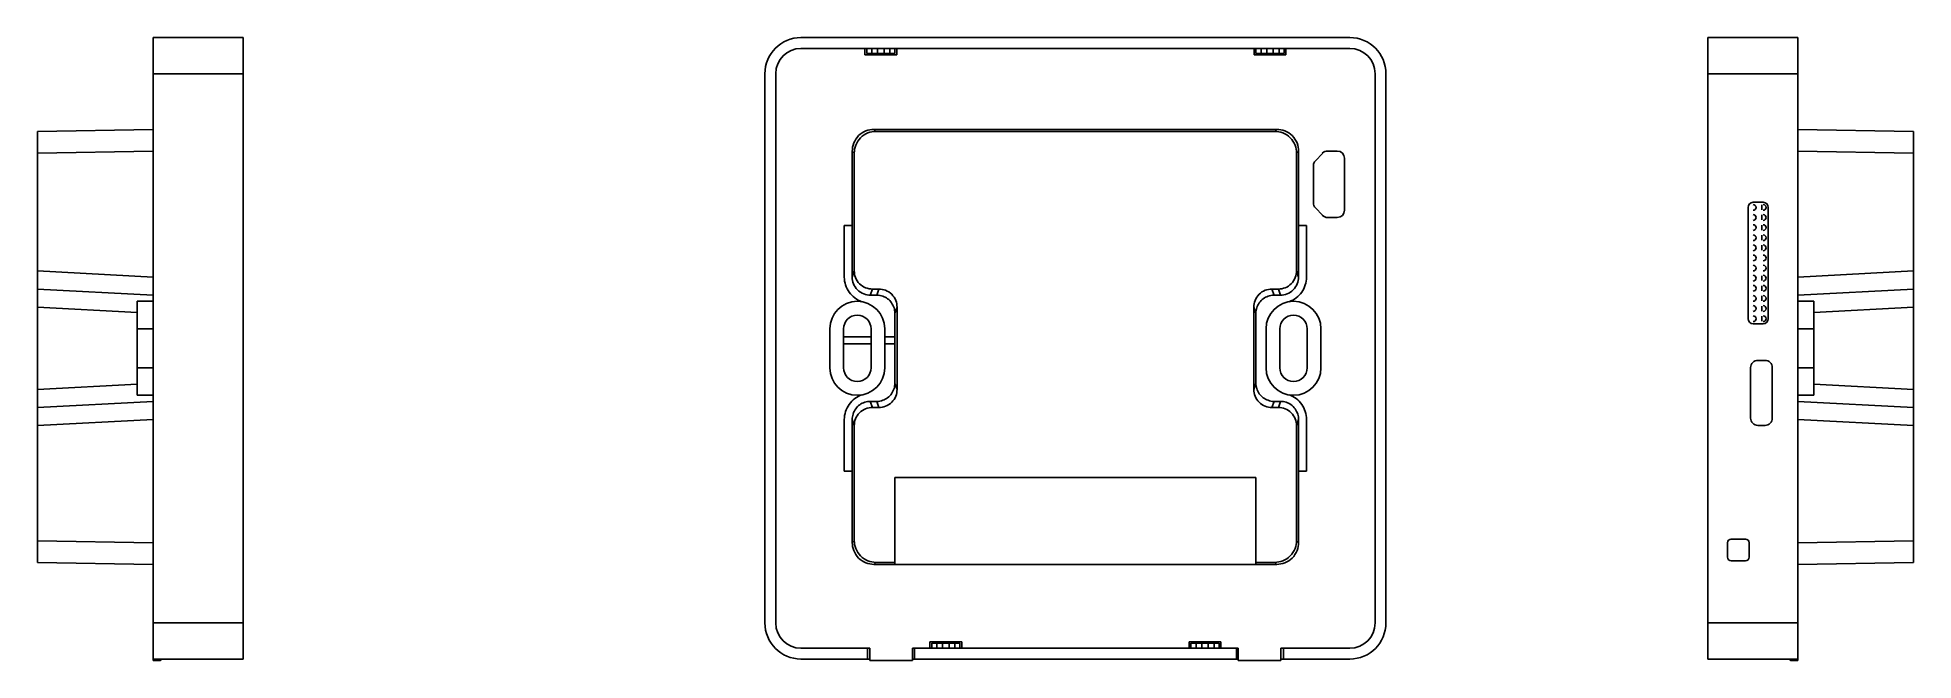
# Model space of a CAD drawing. Header units: millimetres. Extents: x 23 to 282, y 106 to 192.
import ezdxf

# ---------------------------------------------------------------- set-up
doc = ezdxf.new("R2010")
doc.units = ezdxf.units.MM
doc.header["$MEASUREMENT"] = 0

msp = doc.modelspace()

# ---------------------------------------------------------------- linework, layer by layer
at = {"color": 7, "linetype": 'Continuous', "lineweight": 25}
for p, q in [((38.72, 192.19), (51.22, 192.19)), ((38.72, 192.19), (38.72, 105.99)), ((51.22, 192.19), (51.22, 106.19)), ((128.44, 192.19), (204.44, 192.19)), ((204.44, 190.69), (128.44, 190.69)), ((137.29, 189.79), (137.29, 190.69)), ((137.29, 189.79), (141.69, 189.79)), ((137.54, 189.99), (137.54, 190.69)), ((137.54, 189.99), (141.44, 189.99)), ((138.24, 189.99), (138.24, 190.69)), ((139.04, 190.69), (139.04, 189.99)), ((139.94, 189.99), (139.94, 190.69)), ((140.74, 190.69), (140.74, 189.99)), ((141.44, 189.99), (141.44, 190.69)), ((141.69, 190.69), (141.69, 189.79)), ((191.19, 189.79), (191.19, 190.69)), ((191.19, 189.79), (195.59, 189.79)), ((191.44, 189.99), (191.44, 190.69)), ((195.34, 189.99), (191.44, 189.99)), ((192.14, 190.69), (192.14, 189.99)), ((192.94, 189.99), (192.94, 190.69)), ((193.84, 190.69), (193.84, 189.99)), ((194.64, 189.99), (194.64, 190.69)), ((195.34, 189.99), (195.34, 190.69)), ((195.59, 190.69), (195.59, 189.79)), ((253.99, 192.19), (266.49, 192.19)), ((253.99, 106.19), (253.99, 192.19)), ((266.49, 105.99), (266.49, 192.19)), ((51.22, 187.19), (38.72, 187.19)), ((123.44, 111.19), (123.44, 187.19)), ((124.94, 111.19), (124.94, 187.19)), ((207.94, 111.19), (207.94, 187.19)), ((209.44, 187.19), (209.44, 111.19)), ((266.49, 187.19), (253.99, 187.19)), ((38.72, 179.49), (22.72, 179.21)), ((138.54, 179.49), (138.82, 179.21)), ((138.54, 179.49), (194.34, 179.49)), ((194.34, 179.49), (194.06, 179.21)), ((266.49, 179.49), (282.49, 179.21)), ((138.82, 179.21), (194.06, 179.21)), ((22.72, 176.21), (38.72, 176.49)), ((22.72, 159.89), (22.72, 176.21)), ((135.82, 176.21), (135.54, 176.49)), ((135.54, 159.04), (135.54, 176.49)), ((135.82, 159.89), (135.82, 176.21)), ((197.06, 176.21), (197.34, 176.49)), ((197.06, 159.89), (197.06, 176.21)), ((197.34, 159.04), (197.34, 176.49)), ((199.4, 174.46), (199.4, 169.32)), ((200.64, 176.17), (199.67, 175.14)), ((202.7, 176.49), (201.36, 176.49)), ((203.7, 168.29), (203.7, 175.49)), ((282.49, 176.21), (266.49, 176.49)), ((282.49, 159.89), (282.49, 176.21)), ((261.69, 169.39), (260.29, 169.39)), ((261.49, 168.35), (261.49, 169.04)), ((199.67, 168.64), (200.64, 167.61)), ((201.36, 167.29), (202.7, 167.29)), ((259.59, 168.69), (259.59, 153.29)), ((261.49, 166.95), (261.49, 167.64)), ((262.39, 153.29), (262.39, 168.69)), ((134.44, 166.19), (135.54, 166.19)), ((134.44, 159.04), (134.44, 166.19)), ((198.44, 166.19), (197.34, 166.19)), ((198.44, 159.04), (198.44, 166.19)), ((261.49, 165.55), (261.49, 166.24)), ((261.49, 164.15), (261.49, 164.84)), ((261.49, 162.75), (261.49, 163.44)), ((38.72, 159.04), (22.72, 159.89)), ((135.54, 159.04), (135.82, 159.89)), ((197.34, 159.04), (197.06, 159.89)), ((261.49, 158.55), (261.49, 159.24)), ((266.49, 159.04), (282.49, 159.89)), ((22.72, 157.39), (38.72, 156.54)), ((138.32, 157.39), (138.04, 156.54)), ((138.94, 156.54), (138.04, 156.54)), ((139.24, 157.39), (138.32, 157.39)), ((138.94, 156.54), (139.24, 157.39)), ((193.94, 156.54), (193.64, 157.39)), ((193.64, 157.39), (194.56, 157.39)), ((193.94, 156.54), (194.84, 156.54)), ((194.56, 157.39), (194.84, 156.54)), ((261.49, 157.15), (261.49, 157.84)), ((261.49, 155.75), (261.49, 156.44)), ((282.49, 157.39), (266.49, 156.54)), ((22.72, 143.49), (22.72, 154.89)), ((22.72, 154.89), (36.52, 154.16)), ((38.72, 155.69), (36.52, 155.69)), ((36.52, 142.69), (36.52, 155.69)), ((141.74, 154.89), (141.44, 154.04)), ((141.44, 144.34), (141.44, 154.04)), ((141.74, 143.49), (141.74, 154.89)), ((191.14, 154.89), (191.44, 154.04)), ((191.14, 143.49), (191.14, 154.89)), ((191.44, 144.34), (191.44, 154.04)), ((261.49, 154.35), (261.49, 155.04)), ((261.49, 152.95), (261.49, 153.64)), ((268.69, 155.69), (266.49, 155.69)), ((268.69, 142.69), (268.69, 155.69)), ((282.49, 154.89), (268.69, 154.16)), ((282.49, 143.49), (282.49, 154.89)), ((36.52, 151.89), (38.72, 151.89)), ((132.44, 146.49), (132.44, 151.89)), ((134.34, 151.89), (134.34, 146.49)), ((134.34, 150.79), (138.14, 150.79)), ((138.14, 146.49), (138.14, 151.89)), ((140.04, 151.89), (140.04, 146.49)), ((140.04, 150.79), (141.44, 150.79)), ((192.84, 151.89), (192.84, 146.49)), ((194.74, 146.49), (194.74, 151.89)), ((198.54, 151.89), (198.54, 146.49)), ((200.44, 146.49), (200.44, 151.89)), ((260.29, 152.59), (261.69, 152.59)), ((268.69, 151.89), (266.49, 151.89)), ((138.14, 149.79), (134.34, 149.79)), ((141.44, 149.79), (140.04, 149.79)), ((36.52, 146.49), (38.72, 146.49)), ((268.69, 146.49), (266.49, 146.49)), ((36.52, 144.23), (22.72, 143.49)), ((141.44, 144.34), (141.74, 143.49)), ((191.44, 144.34), (191.14, 143.49)), ((268.69, 144.23), (282.49, 143.49)), ((38.72, 141.84), (22.72, 140.99)), ((36.52, 142.69), (38.72, 142.69)), ((138.04, 141.84), (138.32, 140.99)), ((138.04, 141.84), (138.94, 141.84)), ((138.32, 140.99), (139.24, 140.99)), ((139.24, 140.99), (138.94, 141.84)), ((193.64, 140.99), (193.94, 141.84)), ((194.56, 140.99), (193.64, 140.99)), ((194.84, 141.84), (193.94, 141.84)), ((194.84, 141.84), (194.56, 140.99)), ((268.69, 142.69), (266.49, 142.69)), ((266.49, 141.84), (282.49, 140.99)), ((22.72, 138.49), (38.72, 139.34)), ((22.72, 122.57), (22.72, 138.49)), ((134.44, 132.19), (134.44, 139.34)), ((135.54, 122.29), (135.54, 139.34)), ((135.82, 138.49), (135.54, 139.34)), ((135.82, 122.57), (135.82, 138.49)), ((197.06, 138.49), (197.34, 139.34)), ((197.06, 122.57), (197.06, 138.49)), ((197.34, 122.29), (197.34, 139.34)), ((198.44, 132.19), (198.44, 139.34)), ((282.49, 138.49), (266.49, 139.34)), ((282.49, 122.57), (282.49, 138.49)), ((135.54, 132.19), (134.44, 132.19)), ((191.44, 131.29), (141.44, 131.29)), ((141.44, 131.29), (141.44, 119.29)), ((191.44, 119.29), (191.44, 131.29)), ((197.34, 132.19), (198.44, 132.19)), ((38.72, 122.29), (22.72, 122.57)), ((135.54, 122.29), (135.82, 122.57)), ((197.34, 122.29), (197.06, 122.57)), ((266.49, 122.29), (282.49, 122.57)), ((22.72, 119.57), (38.72, 119.29)), ((138.82, 119.57), (138.54, 119.29)), ((141.44, 119.57), (138.82, 119.57)), ((194.06, 119.57), (191.44, 119.57)), ((194.06, 119.57), (194.34, 119.29)), ((282.49, 119.57), (266.49, 119.29)), ((138.54, 119.29), (194.34, 119.29)), ((38.72, 111.19), (51.22, 111.19)), ((253.99, 111.19), (266.49, 111.19)), ((137.97, 107.69), (128.44, 107.69)), ((137.64, 107.69), (137.64, 106.19)), ((137.97, 105.99), (137.97, 107.69)), ((143.87, 107.69), (189, 107.69)), ((143.87, 105.99), (143.87, 107.69)), ((144.14, 106.19), (144.14, 107.69)), ((150.69, 108.59), (146.29, 108.59)), ((146.29, 107.69), (146.29, 108.59)), ((146.54, 108.39), (146.54, 107.69)), ((146.54, 108.39), (150.44, 108.39)), ((147.24, 108.39), (147.24, 107.69)), ((148.04, 107.69), (148.04, 108.39)), ((148.94, 108.39), (148.94, 107.69)), ((149.74, 107.69), (149.74, 108.39)), ((150.44, 108.39), (150.44, 107.69)), ((150.69, 108.59), (150.69, 107.69)), ((186.59, 108.59), (182.19, 108.59)), ((182.19, 107.69), (182.19, 108.59)), ((182.44, 108.39), (182.44, 107.69)), ((186.34, 108.39), (182.44, 108.39)), ((183.14, 107.69), (183.14, 108.39)), ((183.94, 108.39), (183.94, 107.69)), ((184.84, 107.69), (184.84, 108.39)), ((185.64, 108.39), (185.64, 107.69)), ((186.34, 108.39), (186.34, 107.69)), ((186.59, 108.59), (186.59, 107.69)), ((188.74, 107.69), (188.74, 106.19)), ((189, 105.99), (189, 107.69)), ((204.44, 107.69), (194.9, 107.69)), ((194.9, 105.99), (194.9, 107.69)), ((195.24, 106.19), (195.24, 107.69)), ((51.22, 106.19), (38.72, 106.19)), ((38.72, 105.99), (39.72, 105.99)), ((39.72, 105.99), (39.92, 106.19)), ((137.97, 106.19), (128.44, 106.19)), ((137.97, 105.99), (143.87, 105.99)), ((189, 106.19), (143.87, 106.19)), ((189, 105.99), (194.9, 105.99)), ((204.44, 106.19), (194.9, 106.19)), ((266.49, 106.19), (253.99, 106.19)), ((265.29, 106.19), (265.49, 105.99)), ((265.49, 105.99), (266.49, 105.99))]:
    msp.add_line(p, q, dxfattribs=at)
at = {"color": 1}
for points in [[(262.93, 146.52), (262.93, 139.52, -0.414214), (261.93, 138.52), (260.93, 138.52, -0.414214), (259.93, 139.52), (259.93, 146.52, -0.414214), (260.93, 147.52), (261.93, 147.52, -0.414214)], [(257.24, 119.79), (259.24, 119.79, 0.414214), (259.74, 120.29), (259.74, 122.29, 0.414214), (259.24, 122.79), (257.24, 122.79, 0.414214), (256.74, 122.29), (256.74, 120.29, 0.414214)]]:
    msp.add_lwpolyline(points, format="xyb", close=True, dxfattribs=at)
at = {"color": 7, "linetype": 'Continuous', "lineweight": 25}
for centre, radius, start, end in [((128.44, 187.19), 5, 90, 180), ((128.44, 187.19), 3.5, 90, 180), ((204.44, 187.19), 5, 0, 90), ((204.44, 187.19), 3.5, 0, 90), ((200.4, 174.46), 1, 136.8427, 180), ((201.36, 175.49), 1, 90, 136.8427), ((202.7, 175.49), 1, 0, 90), ((200.4, 169.32), 1, 180, 223.1573), ((260.29, 168.69), 0.7, 90, 180), ((260.29, 168.69), 0.4, 270, 90), ((261.69, 168.69), 0.7, 0, 90), ((261.69, 168.69), 0.4, 270, 90), ((201.36, 168.29), 1, 223.1573, 270), ((202.7, 168.29), 1, 270, 0), ((260.29, 167.29), 0.4, 270, 90), ((260.29, 165.89), 0.4, 270, 90), ((261.69, 167.29), 0.4, 270, 90), ((261.69, 165.89), 0.4, 270, 90), ((260.29, 164.49), 0.4, 270, 90), ((261.69, 164.49), 0.4, 270, 90), ((260.29, 163.09), 0.4, 270, 90), ((260.29, 161.69), 0.4, 270, 90), ((261.69, 163.09), 0.4, 270, 90), ((261.69, 161.69), 0.4, 270, 90), ((260.29, 160.29), 0.4, 270, 90), ((260.29, 158.89), 0.4, 270, 90), ((261.69, 160.29), 0.4, 270, 90), ((261.69, 158.89), 0.4, 270, 90), ((260.29, 157.49), 0.4, 270, 90), ((260.29, 156.09), 0.4, 270, 90), ((261.69, 157.49), 0.4, 270, 90), ((261.69, 156.09), 0.4, 270, 90), ((136.24, 151.89), 3.8, 0, 180), ((136.24, 151.89), 1.9, 0, 180), ((196.64, 151.89), 3.8, 0, 180), ((196.64, 151.89), 1.9, 0, 180), ((260.29, 153.29), 0.7, 180, 270), ((260.29, 154.69), 0.4, 270, 90), ((260.29, 153.29), 0.4, 270, 90), ((261.69, 154.69), 0.4, 270, 90), ((261.69, 153.29), 0.4, 270, 90), ((261.69, 153.29), 0.7, 270, 0), ((136.24, 146.49), 3.8, 180, 0), ((136.24, 146.49), 1.9, 180, 0), ((196.64, 146.49), 3.8, 180, 0), ((196.64, 146.49), 1.9, 180, 0), ((128.44, 111.19), 5, 180, 270), ((128.44, 111.19), 3.5, 180, 270), ((204.44, 111.19), 3.5, 270, 0), ((204.44, 111.19), 5, 270, 0)]:
    msp.add_arc(centre, radius, start, end, dxfattribs=at)
for points in [[(135.54, 176.49), (135.54, 176.85), (135.6, 177.23), (135.9, 177.97), (136.12, 178.32), (136.71, 178.91), (137.07, 179.14), (137.8, 179.43), (138.19, 179.49), (138.54, 179.49)], [(197.34, 176.49), (197.34, 176.85), (197.27, 177.23), (196.98, 177.97), (196.75, 178.32), (196.17, 178.91), (195.81, 179.14), (195.07, 179.43), (194.69, 179.49), (194.34, 179.49)], [(22.72, 179.21), (22.72, 179.21), (22.72, 179.15), (22.72, 178.86), (22.72, 178.63), (22.72, 178.04), (22.72, 177.69), (22.72, 176.95), (22.72, 176.57), (22.72, 176.21)], [(138.82, 179.21), (138.46, 179.21), (138.08, 179.15), (137.34, 178.86), (136.99, 178.63), (136.4, 178.04), (136.18, 177.69), (135.88, 176.95), (135.82, 176.57), (135.82, 176.21)], [(194.06, 179.21), (194.41, 179.21), (194.8, 179.15), (195.53, 178.86), (195.89, 178.63), (196.47, 178.04), (196.7, 177.69), (197, 176.95), (197.06, 176.57), (197.06, 176.21)], [(282.49, 179.21), (282.49, 179.21), (282.49, 179.15), (282.49, 178.86), (282.49, 178.63), (282.49, 178.04), (282.49, 177.69), (282.49, 176.95), (282.49, 176.57), (282.49, 176.21)], [(22.72, 159.89), (22.72, 159.6), (22.72, 159.28), (22.72, 158.67), (22.72, 158.37), (22.72, 157.88), (22.72, 157.69), (22.72, 157.45), (22.72, 157.39), (22.72, 157.39)], [(136.86, 155.64), (136.51, 155.76), (136.17, 155.94), (135.58, 156.39), (135.32, 156.66), (134.89, 157.26), (134.72, 157.6), (134.5, 158.3), (134.44, 158.67), (134.44, 159.04)], [(138.04, 156.54), (137.74, 156.54), (137.43, 156.6), (136.81, 156.84), (136.51, 157.03), (136.03, 157.52), (135.84, 157.82), (135.59, 158.43), (135.54, 158.75), (135.54, 159.04)], [(135.82, 159.89), (135.82, 159.6), (135.87, 159.28), (136.12, 158.67), (136.31, 158.37), (136.79, 157.88), (137.09, 157.69), (137.7, 157.45), (138.02, 157.39), (138.32, 157.39)], [(197.06, 159.89), (197.06, 159.6), (197.01, 159.28), (196.76, 158.67), (196.57, 158.37), (196.08, 157.88), (195.79, 157.69), (195.17, 157.45), (194.86, 157.39), (194.56, 157.39)], [(194.84, 156.54), (195.14, 156.54), (195.45, 156.6), (196.07, 156.84), (196.36, 157.03), (196.85, 157.52), (197.04, 157.82), (197.29, 158.43), (197.34, 158.75), (197.34, 159.04)], [(196.02, 155.64), (196.37, 155.76), (196.7, 155.94), (197.3, 156.39), (197.56, 156.66), (197.99, 157.26), (198.16, 157.6), (198.38, 158.3), (198.44, 158.67), (198.44, 159.04)], [(282.49, 159.89), (282.49, 159.6), (282.49, 159.28), (282.49, 158.67), (282.49, 158.37), (282.49, 157.88), (282.49, 157.69), (282.49, 157.45), (282.49, 157.39), (282.49, 157.39)], [(22.72, 157.39), (22.72, 157.39), (22.72, 157.34), (22.72, 157.1), (22.72, 156.9), (22.72, 156.42), (22.72, 156.12), (22.72, 155.51), (22.72, 155.19), (22.72, 154.89)], [(139.24, 157.39), (139.54, 157.39), (139.85, 157.34), (140.47, 157.1), (140.76, 156.9), (141.25, 156.42), (141.44, 156.12), (141.69, 155.51), (141.74, 155.19), (141.74, 154.89)], [(141.44, 154.04), (141.44, 154.28), (141.4, 154.54), (141.25, 155.03), (141.13, 155.27), (140.83, 155.7), (140.64, 155.89), (140.22, 156.2), (140, 156.32), (139.77, 156.4)], [(193.64, 157.39), (193.34, 157.39), (193.02, 157.34), (192.41, 157.1), (192.11, 156.9), (191.63, 156.42), (191.44, 156.12), (191.19, 155.51), (191.14, 155.19), (191.14, 154.89)], [(191.44, 154.04), (191.44, 154.28), (191.47, 154.54), (191.63, 155.03), (191.75, 155.27), (192.05, 155.7), (192.24, 155.89), (192.65, 156.2), (192.88, 156.32), (193.11, 156.4)], [(282.49, 157.39), (282.49, 157.39), (282.49, 157.34), (282.49, 157.1), (282.49, 156.9), (282.49, 156.42), (282.49, 156.12), (282.49, 155.51), (282.49, 155.19), (282.49, 154.89)], [(22.72, 143.49), (22.72, 143.2), (22.72, 142.88), (22.72, 142.27), (22.72, 141.97), (22.72, 141.48), (22.72, 141.29), (22.72, 141.05), (22.72, 140.99), (22.72, 140.99)], [(141.74, 143.49), (141.74, 143.2), (141.69, 142.88), (141.44, 142.27), (141.25, 141.97), (140.76, 141.48), (140.47, 141.29), (139.85, 141.05), (139.54, 140.99), (139.24, 140.99)], [(139.77, 141.99), (140, 142.07), (140.22, 142.18), (140.64, 142.49), (140.83, 142.68), (141.13, 143.12), (141.25, 143.36), (141.4, 143.85), (141.44, 144.1), (141.44, 144.34)], [(191.14, 143.49), (191.14, 143.2), (191.19, 142.88), (191.44, 142.27), (191.63, 141.97), (192.11, 141.48), (192.41, 141.29), (193.02, 141.05), (193.34, 140.99), (193.64, 140.99)], [(193.11, 141.99), (192.88, 142.07), (192.65, 142.18), (192.24, 142.49), (192.05, 142.68), (191.75, 143.12), (191.63, 143.36), (191.47, 143.85), (191.44, 144.1), (191.44, 144.34)], [(282.49, 143.49), (282.49, 143.2), (282.49, 142.88), (282.49, 142.27), (282.49, 141.97), (282.49, 141.48), (282.49, 141.29), (282.49, 141.05), (282.49, 140.99), (282.49, 140.99)], [(22.72, 140.99), (22.72, 140.99), (22.72, 140.94), (22.72, 140.7), (22.72, 140.5), (22.72, 140.02), (22.72, 139.72), (22.72, 139.11), (22.72, 138.79), (22.72, 138.49)], [(134.44, 139.34), (134.44, 139.71), (134.5, 140.08), (134.72, 140.79), (134.89, 141.13), (135.32, 141.73), (135.58, 142), (136.17, 142.45), (136.51, 142.62), (136.86, 142.74)], [(135.54, 139.34), (135.54, 139.59), (135.58, 139.84), (135.73, 140.35), (135.86, 140.59), (136.17, 141.03), (136.37, 141.22), (136.79, 141.53), (137.03, 141.64), (137.26, 141.72)], [(138.32, 140.99), (138.02, 140.99), (137.7, 140.94), (137.09, 140.7), (136.79, 140.5), (136.31, 140.02), (136.12, 139.72), (135.87, 139.11), (135.82, 138.79), (135.82, 138.49)], [(194.56, 140.99), (194.86, 140.99), (195.17, 140.94), (195.79, 140.7), (196.08, 140.5), (196.57, 140.02), (196.76, 139.72), (197.01, 139.11), (197.06, 138.79), (197.06, 138.49)], [(197.34, 139.34), (197.34, 139.59), (197.3, 139.84), (197.14, 140.35), (197.02, 140.59), (196.71, 141.03), (196.51, 141.22), (196.08, 141.53), (195.85, 141.64), (195.62, 141.72)], [(198.44, 139.34), (198.44, 139.71), (198.38, 140.08), (198.16, 140.79), (197.99, 141.13), (197.56, 141.73), (197.3, 142), (196.7, 142.45), (196.37, 142.62), (196.02, 142.74)], [(282.49, 140.99), (282.49, 140.99), (282.49, 140.94), (282.49, 140.7), (282.49, 140.5), (282.49, 140.02), (282.49, 139.72), (282.49, 139.11), (282.49, 138.79), (282.49, 138.49)], [(22.72, 122.57), (22.72, 122.22), (22.72, 121.84), (22.72, 121.1), (22.72, 120.74), (22.72, 120.16), (22.72, 119.93), (22.72, 119.64), (22.72, 119.57), (22.72, 119.57)], [(138.54, 119.29), (138.19, 119.29), (137.8, 119.36), (137.07, 119.65), (136.71, 119.88), (136.12, 120.46), (135.9, 120.82), (135.6, 121.56), (135.54, 121.94), (135.54, 122.29)], [(135.82, 122.57), (135.82, 122.22), (135.88, 121.84), (136.18, 121.1), (136.4, 120.74), (136.99, 120.16), (137.34, 119.93), (138.08, 119.64), (138.46, 119.57), (138.82, 119.57)], [(197.06, 122.57), (197.06, 122.22), (197, 121.84), (196.7, 121.1), (196.47, 120.74), (195.89, 120.16), (195.53, 119.93), (194.8, 119.64), (194.41, 119.57), (194.06, 119.57)], [(194.34, 119.29), (194.69, 119.29), (195.07, 119.36), (195.81, 119.65), (196.17, 119.88), (196.75, 120.46), (196.98, 120.82), (197.27, 121.56), (197.34, 121.94), (197.34, 122.29)], [(282.49, 122.57), (282.49, 122.22), (282.49, 121.84), (282.49, 121.1), (282.49, 120.74), (282.49, 120.16), (282.49, 119.93), (282.49, 119.64), (282.49, 119.57), (282.49, 119.57)]]:
    msp.add_open_spline(points, degree=3, knots=[0, 0, 0, 0, 0.25, 0.25, 0.5, 0.5, 0.75, 0.75, 1, 1, 1, 1], dxfattribs=at)
for points in [[(139.77, 156.4), (139.51, 156.49), (139.22, 156.54), (138.94, 156.54)], [(193.11, 156.4), (193.37, 156.49), (193.66, 156.54), (193.94, 156.54)], [(137.26, 141.72), (137.51, 141.8), (137.77, 141.84), (138.04, 141.84)], [(138.94, 141.84), (139.22, 141.84), (139.51, 141.89), (139.77, 141.99)], [(193.94, 141.84), (193.66, 141.84), (193.37, 141.89), (193.11, 141.99)], [(195.62, 141.72), (195.37, 141.8), (195.1, 141.84), (194.84, 141.84)]]:
    msp.add_open_spline(points, degree=3, dxfattribs=at)

doc.saveas('drawing.dxf')
